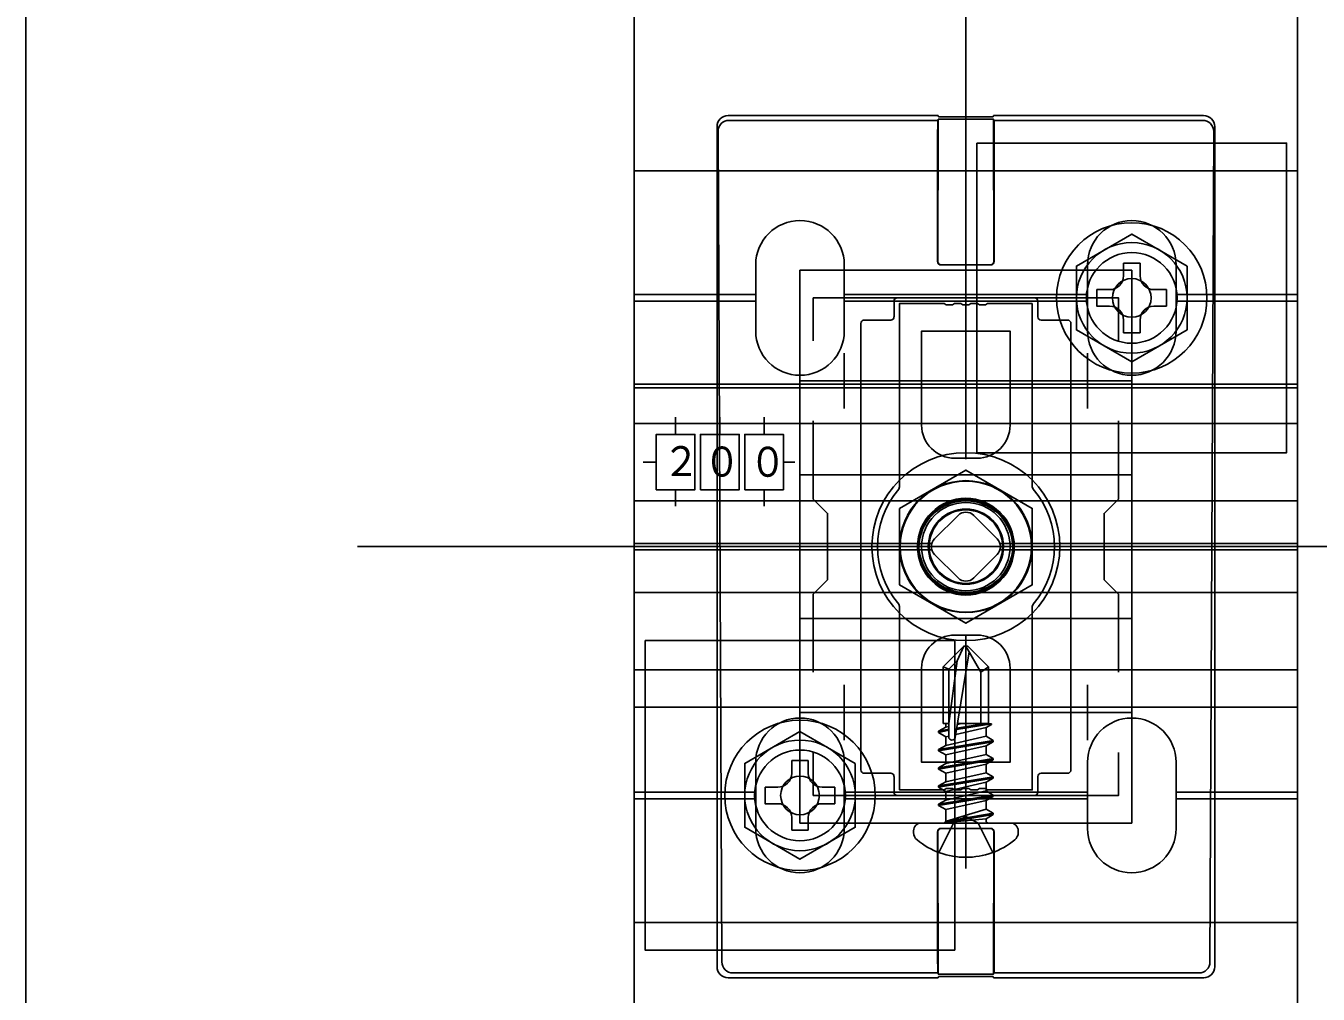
# Model space of a CAD drawing. Units: millimetres, scale not verified. Extents: x -875 to 875, y -1299 to 1292.
# Drawn here: x -344.7 to -227.9, y 284.3 to 371.9 of the extents above; entities that cross this region are included whole.
import ezdxf
from ezdxf.enums import TextEntityAlignment as Align

# ---------------------------------------------------------------- set-up
doc = ezdxf.new("R2010")
doc.units = ezdxf.units.MM
doc.header["$LTSCALE"] = 8
for name, color, linetype in [('0-3_YKK_11', 7, 'Continuous'), ('0-6_YKK_13', 4, 'Continuous'), ('0-8_YKK_D', 6, 'Continuous'), ('0-A_YSS_K', 3, 'Continuous')]:
    doc.layers.add(name, color=color, linetype=linetype)
doc.layers.add('0-5_YKK_12', color=2, linetype='Continuous', lineweight=18)
doc.styles.add('ＭＳ ゴシック', font='')
doc.styles.get('ＭＳ ゴシック').set_extended_font_data('MS Gothic')

msp = doc.modelspace()

# ---------------------------------------------------------------- linework, layer by layer
at = {"layer": '0-3_YKK_11'}
for p, q in [((-270.743, 342.3), (-270.743, 337.3)), ((-248.743, 342.3), (-248.743, 337.3)), ((-273.243, 339.8), (-268.243, 339.8)), ((-251.243, 339.8), (-246.243, 339.8)), ((-270.743, 312.3), (-270.743, 307.3)), ((-248.743, 312.3), (-248.743, 307.3)), ((-273.243, 309.8), (-268.243, 309.8)), ((-251.243, 309.8), (-246.243, 309.8))]:
    msp.add_line(p, q, dxfattribs=at)
msp.add_lwpolyline([(-274.743, 349.8), (-274.743, 299.8), (-244.743, 299.8), (-244.743, 349.8)], close=True, dxfattribs=at)
for points in [[(-273.543, 343.433), (-273.543, 347.3), (-245.943, 347.3), (-245.943, 343.433)], [(-273.543, 313.433), (-273.543, 320.5), (-272.243, 321.8), (-272.243, 327.8), (-273.543, 329.1), (-273.543, 336.167)], [(-245.943, 336.167), (-245.943, 329.1), (-247.243, 327.8), (-247.243, 321.8), (-245.943, 320.5), (-245.943, 313.433)], [(-245.943, 306.167), (-245.943, 302.3), (-273.543, 302.3), (-273.543, 306.167)]]:
    msp.add_lwpolyline(points, dxfattribs=at)
at = {"layer": '0-5_YKK_12'}
msp.add_circle((-259.743, 324.8), 6, dxfattribs=at)
at = {"layer": '0-6_YKK_13'}
for p, q in [((-262.243, 363.8), (-281.243, 363.8)), ((-262.279, 363.358), (-262.244, 363.463)), ((-262.244, 363.463), (-262.277, 350.601)), ((-262.244, 363.463), (-257.242, 363.463)), ((-262.243, 363.8), (-262.208, 363.695)), ((-262.208, 363.695), (-257.278, 363.695)), ((-257.278, 363.695), (-257.243, 363.8)), ((-238.243, 363.8), (-257.243, 363.8)), ((-282.243, 286.799), (-282.243, 362.8)), ((-281.809, 287.236), (-282.152, 362.353)), ((-262.279, 363.358), (-281.152, 363.358)), ((-262.295, 350.582), (-262.295, 362.359)), ((-238.334, 363.358), (-257.207, 363.358)), ((-257.191, 350.582), (-257.191, 362.359)), ((-237.334, 362.353), (-237.677, 287.236)), ((-237.243, 362.8), (-237.243, 286.799)), ((-289.743, 358.8), (-229.743, 358.8)), ((-278.743, 344.3), (-278.743, 350.3)), ((-270.743, 344.3), (-270.743, 350.3)), ((-261.995, 350.283), (-257.491, 350.283)), ((-261.978, 350.3), (-257.508, 350.3)), ((-248.743, 344.3), (-248.743, 350.3)), ((-243.993, 350.45), (-245.493, 350.45)), ((-245.493, 350.45), (-245.493, 349.3)), ((-243.993, 349.3), (-243.993, 350.45)), ((-240.743, 344.3), (-240.743, 350.3)), ((-289.743, 347.6), (-278.743, 347.6)), ((-270.743, 347.6), (-248.743, 347.6)), ((-253.543, 347.3), (-265.943, 347.3)), ((-246.743, 348.05), (-247.893, 348.05)), ((-241.593, 348.05), (-242.743, 348.05)), ((-241.593, 348.05), (-241.593, 346.55)), ((-240.743, 347.6), (-229.743, 347.6)), ((-289.743, 347), (-278.743, 347)), ((-270.743, 347), (-248.743, 347)), ((-266.243, 347), (-266.243, 345.6)), ((-253.243, 345.6), (-253.243, 347)), ((-242.743, 346.55), (-241.593, 346.55)), ((-240.743, 347), (-229.743, 347)), ((-269.243, 345), (-269.243, 304.6)), ((-266.543, 345.3), (-268.943, 345.3)), ((-250.543, 345.3), (-252.943, 345.3)), ((-250.243, 304.6), (-250.243, 345)), ((-245.493, 345.3), (-245.493, 344.15)), ((-243.993, 344.15), (-243.993, 345.3)), ((-245.493, 344.15), (-243.993, 344.15)), ((-229.743, 339.159), (-229.743, 339.508)), ((-229.743, 310.27), (-229.743, 339.159)), ((-289.743, 335.95), (-229.743, 335.95)), ((-285.993, 336.51), (-285.993, 334.95)), ((-281.993, 336.51), (-281.993, 334.95)), ((-277.993, 336.51), (-277.993, 334.95)), ((-287.743, 332.45), (-288.914, 332.45)), ((-275.208, 332.45), (-276.243, 332.45)), ((-258.743, 332.8), (-260.743, 332.8)), ((-285.993, 329.95), (-285.993, 328.475)), ((-281.993, 329.95), (-281.993, 328.475)), ((-277.993, 329.95), (-277.993, 328.475)), ((-289.743, 328.95), (-229.743, 328.95)), ((-262.571, 325.507), (-260.45, 327.628)), ((-259.036, 327.628), (-256.915, 325.507)), ((-262.818, 325.1), (-289.743, 325.1)), ((-229.743, 325.1), (-256.668, 325.1)), ((-289.743, 324.5), (-262.818, 324.5)), ((-260.45, 321.972), (-262.571, 324.093)), ((-256.915, 324.093), (-259.036, 321.972)), ((-256.668, 324.5), (-229.743, 324.5)), ((-289.743, 320.65), (-229.743, 320.65)), ((-258.743, 316.8), (-260.743, 316.8)), ((-259.743, 295.7), (-259.743, 316.802)), ((-259.918, 315.8), (-261.793, 313.925)), ((-260.537, 314.474), (-259.918, 315.8)), ((-259.568, 315.8), (-259.918, 315.8)), ((-258.393, 313.462), (-259.743, 315.8)), ((-259.568, 315.8), (-257.693, 313.925)), ((-261.293, 308.8), (-260.537, 314.474)), ((-260.708, 307.547), (-259.454, 315.299)), ((-289.743, 313.65), (-229.743, 313.65)), ((-261.793, 308.8), (-261.793, 313.925)), ((-261.293, 313.718), (-261.793, 313.925)), ((-257.693, 308.8), (-257.693, 313.925)), ((-289.743, 310.27), (-229.743, 310.27)), ((-261.793, 308.8), (-261.293, 308.8)), ((-261.567, 308.8), (-261.567, 308.47)), ((-261.567, 308.47), (-261.293, 308.532)), ((-257.432, 308.776), (-260.595, 308.249)), ((-257.994, 308.8), (-260.575, 308.37)), ((-260.107, 308.8), (-260.52, 308.707)), ((-260.505, 308.8), (-257.693, 308.8)), ((-257.432, 308.71), (-257.919, 308.429)), ((-257.432, 308.776), (-257.693, 308.8)), ((-257.432, 308.776), (-257.432, 308.776)), ((-257.432, 308.776), (-257.432, 308.71)), ((-262.215, 308.097), (-261.567, 308.47)), ((-262.215, 308.097), (-261.293, 308.305)), ((-262.215, 307.979), (-261.293, 308.187)), ((-262.215, 307.979), (-262.215, 308.097)), ((-262.215, 307.979), (-261.567, 307.605)), ((-261.567, 307.605), (-261.293, 307.667)), ((-261.567, 306.822), (-257.919, 307.646)), ((-261.567, 306.822), (-261.567, 307.605)), ((-260.666, 307.809), (-257.919, 308.429)), ((-257.919, 307.646), (-257.919, 308.429)), ((-257.271, 307.273), (-257.919, 307.646)), ((-262.215, 306.449), (-257.271, 307.273)), ((-257.271, 307.155), (-262.215, 306.331)), ((-262.215, 306.449), (-261.567, 306.822)), ((-262.215, 306.331), (-262.215, 306.449)), ((-262.215, 306.331), (-261.567, 305.957)), ((-261.567, 305.957), (-257.919, 306.781)), ((-257.271, 307.155), (-257.919, 306.781)), ((-257.919, 305.999), (-257.919, 306.781)), ((-257.271, 307.155), (-257.271, 307.273)), ((-278.743, 305.3), (-278.743, 299.3)), ((-273.993, 305.45), (-275.493, 305.45)), ((-275.493, 305.45), (-275.493, 304.3)), ((-273.993, 304.3), (-273.993, 305.45)), ((-270.743, 305.3), (-270.743, 299.3)), ((-262.215, 304.801), (-257.271, 305.625)), ((-257.271, 305.507), (-262.215, 304.683)), ((-262.215, 304.801), (-261.567, 305.175)), ((-261.567, 305.175), (-257.919, 305.999)), ((-261.567, 305.175), (-261.567, 305.957)), ((-261.567, 304.309), (-257.919, 305.133)), ((-257.271, 305.625), (-257.919, 305.999)), ((-257.271, 305.507), (-257.919, 305.133)), ((-257.919, 304.351), (-257.919, 305.133)), ((-257.271, 305.507), (-257.271, 305.625)), ((-248.743, 305.3), (-248.743, 299.3)), ((-240.743, 305.3), (-240.743, 299.3)), ((-268.943, 304.3), (-266.543, 304.3)), ((-266.243, 304), (-266.243, 302.6)), ((-262.215, 304.683), (-262.215, 304.801)), ((-262.215, 304.683), (-261.567, 304.309)), ((-262.215, 303.153), (-257.271, 303.977)), ((-257.271, 303.859), (-262.215, 303.035)), ((-261.567, 303.527), (-257.919, 304.351)), ((-261.567, 303.527), (-261.567, 304.309)), ((-257.271, 303.977), (-257.919, 304.351)), ((-257.271, 303.859), (-257.919, 303.485)), ((-257.271, 303.859), (-257.271, 303.977)), ((-253.243, 302.6), (-253.243, 304)), ((-252.943, 304.3), (-250.543, 304.3)), ((-276.743, 303.05), (-277.893, 303.05)), ((-271.593, 303.05), (-272.743, 303.05)), ((-271.593, 303.05), (-271.593, 301.55)), ((-262.215, 303.153), (-261.567, 303.527)), ((-262.215, 303.035), (-262.215, 303.153)), ((-262.215, 303.035), (-261.567, 302.661)), ((-261.567, 302.661), (-257.919, 303.485)), ((-261.567, 301.879), (-257.919, 302.703)), ((-261.567, 301.879), (-261.567, 302.661)), ((-257.919, 302.703), (-257.919, 303.485)), ((-289.743, 302.6), (-278.743, 302.6)), ((-289.743, 302), (-278.743, 302)), ((-272.743, 301.55), (-271.593, 301.55)), ((-270.743, 302.6), (-248.743, 302.6)), ((-270.743, 302), (-248.743, 302)), ((-265.943, 302.3), (-253.543, 302.3)), ((-257.271, 302.211), (-262.215, 301.387)), ((-262.215, 301.505), (-261.567, 301.879)), ((-262.215, 301.387), (-262.215, 301.505)), ((-261.567, 301.014), (-257.919, 301.838)), ((-257.271, 302.211), (-257.919, 301.838)), ((-257.919, 301.055), (-257.919, 301.838)), ((-257.271, 302.211), (-257.271, 302.329)), ((-240.743, 302.6), (-229.743, 302.6)), ((-240.743, 302), (-229.743, 302)), ((-262.215, 301.387), (-261.567, 301.014)), ((-261.567, 300), (-261.567, 301.014)), ((-257.919, 301.055), (-261.509, 299.975)), ((-261.509, 299.975), (-257.271, 300.681)), ((-257.271, 300.563), (-261.509, 299.857)), ((-260.868, 299.8), (-259.743, 300.398)), ((-258.618, 299.8), (-259.743, 300.398)), ((-257.271, 300.563), (-257.919, 300.19)), ((-257.271, 300.563), (-257.271, 300.681)), ((-275.493, 300.3), (-275.493, 299.15)), ((-275.493, 299.15), (-273.993, 299.15)), ((-273.993, 299.15), (-273.993, 300.3)), ((-263.778, 299.8), (-255.708, 299.8)), ((-260.868, 299.8), (-262.193, 297.143)), ((-261.995, 299.317), (-257.491, 299.317)), ((-261.978, 299.3), (-257.508, 299.3)), ((-261.509, 299.857), (-257.919, 300.19)), ((-261.509, 299.857), (-261.509, 299.975)), ((-258.618, 299.8), (-257.293, 297.143)), ((-257.919, 300), (-257.919, 300.19)), ((-264.478, 298.938), (-264.478, 299.1)), ((-262.295, 299.018), (-262.295, 287.241)), ((-262.244, 286.137), (-262.277, 298.999)), ((-257.191, 299.018), (-257.191, 287.241)), ((-255.008, 298.938), (-255.008, 299.1)), ((-289.743, 290.8), (-229.743, 290.8)), ((-262.243, 285.8), (-281.249, 285.8)), ((-262.279, 286.242), (-280.81, 286.242)), ((-262.279, 286.242), (-262.244, 286.137)), ((-262.244, 286.137), (-257.242, 286.137)), ((-262.243, 285.8), (-262.208, 285.905)), ((-262.208, 285.905), (-257.278, 285.905)), ((-257.278, 285.905), (-257.243, 285.8)), ((-238.237, 285.8), (-257.243, 285.8)), ((-238.676, 286.242), (-257.207, 286.242))]:
    msp.add_line(p, q, dxfattribs=at)
for points in [[(-229.743, 423.5), (-229.743, 226.1), (-289.743, 226.1), (-289.743, 423.5)], [(-258.743, 361.3), (-258.743, 333.3), (-230.743, 333.3), (-230.743, 361.3)], [(-239.743, 350.187), (-244.743, 353.074), (-249.743, 350.187), (-249.743, 344.413), (-244.743, 341.526), (-239.743, 344.413)], [(-244.743, 339.8), (-244.743, 309.8), (-274.743, 309.8), (-274.743, 339.8)], [(-287.743, 329.95), (-284.243, 329.95), (-284.243, 334.95), (-287.743, 334.95)], [(-283.743, 329.95), (-280.243, 329.95), (-280.243, 334.95), (-283.743, 334.95)], [(-279.743, 329.95), (-276.243, 329.95), (-276.243, 334.95), (-279.743, 334.95)], [(-274.743, 318.3), (-274.743, 331.3), (-244.743, 331.3), (-244.743, 318.3)], [(-265.743, 328.264), (-259.743, 331.728), (-253.743, 328.264), (-253.743, 321.336), (-259.743, 317.872), (-265.743, 321.336)], [(-288.743, 316.3), (-288.743, 288.3), (-260.743, 288.3), (-260.743, 316.3)], [(-269.743, 305.187), (-274.743, 308.074), (-279.743, 305.187), (-279.743, 299.413), (-274.743, 296.526), (-269.743, 299.413)]]:
    msp.add_lwpolyline(points, close=True, dxfattribs=at)
for points in [[(-257.207, 363.358), (-257.242, 363.463), (-257.209, 350.601)], [(-247.893, 348.05), (-247.893, 346.55), (-246.743, 346.55)], [(-265.815, 330.008), (-265.743, 330.204), (-265.743, 346.8), (-261.701, 346.8), (-261.518, 346.68), (-260.968, 346.68), (-260.785, 346.8), (-260.201, 346.8), (-260.018, 346.68), (-259.468, 346.68), (-259.285, 346.8), (-258.701, 346.8), (-258.518, 346.68), (-257.968, 346.68), (-257.785, 346.8), (-253.743, 346.8)], [(-253.743, 346.8), (-253.743, 330.204), (-253.671, 330.008)], [(-263.743, 335.8), (-263.743, 344.3), (-255.743, 344.3), (-255.743, 335.8)], [(-289.743, 339.159), (-289.743, 339.508), (-229.743, 339.508)], [(-289.743, 310.27), (-289.743, 339.159), (-229.743, 339.159)], [(-253.671, 319.592), (-253.743, 319.396), (-253.743, 302.8), (-257.785, 302.8), (-257.968, 302.92), (-258.518, 302.92), (-258.701, 302.8), (-259.285, 302.8), (-259.468, 302.92), (-260.018, 302.92), (-260.201, 302.8), (-260.785, 302.8), (-260.968, 302.92), (-261.518, 302.92), (-261.701, 302.8), (-265.743, 302.8), (-265.743, 319.396), (-265.815, 319.592)], [(-261.293, 307.594), (-261.293, 313.718), (-260.537, 314.474)], [(-263.743, 313.8), (-263.743, 305.3), (-255.743, 305.3), (-255.743, 313.8)], [(-258.393, 308.8), (-258.393, 313.462), (-257.693, 313.925)], [(-277.893, 303.05), (-277.893, 301.55), (-276.743, 301.55)], [(-262.215, 301.505), (-257.271, 302.329), (-257.919, 302.703)], [(-257.271, 300.563), (-257.271, 300.681), (-257.919, 301.055)], [(-257.207, 286.242), (-257.242, 286.137), (-257.209, 298.999)]]:
    msp.add_lwpolyline(points, dxfattribs=at)
for centre, radius in [((-244.743, 347.3), 6.8), ((-244.743, 347.3), 5), ((-244.743, 347.3), 4.1), ((-244.743, 347.3), 1.75), ((-259.743, 324.8), 8.5), ((-259.743, 324.8), 8.5), ((-259.743, 324.8), 5.928), ((-259.743, 324.8), 4.375), ((-259.743, 324.8), 4.25), ((-259.743, 324.8), 4.25), ((-259.743, 324.703), 4.245), ((-259.743, 324.8), 4), ((-259.743, 324.8), 4), ((-259.743, 324.8), 4), ((-259.743, 324.8), 3.4), ((-259.743, 324.8), 3.324), ((-259.743, 324.8), 3.32), ((-274.743, 302.3), 6.8), ((-274.743, 302.3), 5), ((-274.743, 302.3), 4.1), ((-274.743, 302.3), 1.75)]:
    msp.add_circle(centre, radius, dxfattribs=at)
for centre, radius, start, end in [((-281.243, 362.8), 1, 90, 180), ((-238.243, 362.8), 1, 0, 90), ((-281.152, 362.358), 1, 90, 180.2617), ((-238.334, 362.358), 1, 359.7383, 90), ((-274.743, 350.3), 4, 0, 180), ((-244.743, 350.3), 4, 0, 180), ((-246.743, 349.3), 1.25, 270, 0), ((-242.743, 349.3), 1.25, 180, 270), ((-246.743, 345.3), 1.25, 0, 90), ((-242.743, 345.3), 1.25, 90, 180), ((-274.743, 344.3), 4, 180, 0), ((-244.743, 344.3), 4, 180, 0), ((-260.743, 335.8), 3, 180.00001, 269.99999), ((-258.743, 335.8), 3, 270.00001, 359.99999), ((-259.743, 324.8), 8, 139.3793, 220.6207), ((-259.743, 324.8), 8, 319.3793, 40.6207), ((-259.743, 324.8), 4.25, 359.99999, 180.00001), ((-259.743, 326.921), 1, 45, 135), ((-261.864, 324.8), 1, 135, 225), ((-257.622, 324.8), 1, 315, 45), ((-259.744, 324.902), 4.25, 183.27666, 357.50585), ((-259.743, 322.679), 1, 225, 315), ((-260.743, 313.8), 3, 90.00001, 179.99999), ((-258.743, 313.8), 3, 0.00001, 89.99999), ((-274.743, 305.3), 4, 0, 180), ((-244.743, 305.3), 4, 0, 180), ((-260.999, 307.594), 0.294, 180, 270), ((-260.999, 307.594), 0.294, 270, 350.8071), ((-276.743, 304.3), 1.25, 270, 0), ((-272.743, 304.3), 1.25, 180, 270), ((-276.743, 300.3), 1.25, 0, 90), ((-272.743, 300.3), 1.25, 90, 180), ((-274.743, 299.3), 4, 180, 0), ((-263.778, 299.1), 0.7, 90, 180), ((-261.767, 300), 0.2, 270, 360), ((-257.719, 300), 0.2, 180, 270), ((-255.708, 299.1), 0.7, 0, 90), ((-244.743, 299.3), 4, 180, 0), ((-263.616, 298.938), 0.862, 180, 230.87645), ((-259.743, 303.7), 7, 230.87645, 270), ((-259.743, 303.7), 7, 270, 309.12355), ((-255.87, 298.938), 0.862, 309.12355, 0), ((-280.807, 287.244), 1.002, 180.44387, 269.81844), ((-238.679, 287.244), 1.002, 270.18156, 359.55613)]:
    msp.add_arc(centre, radius, start, end, dxfattribs=at)
for centre, major_axis, ratio, start_param, end_param in [((-262.278, 362.359), (0, -1), 0.017455, 3.1939525, 4.712389), ((-257.208, 362.359), (0, -1), 0.017455, 1.5707963, 3.0892328), ((-261.995, 350.583), (0.212, 0.212), 0.999695, 2.3563468, 3.9268385), ((-261.977, 350.601), (-0.123, -0.275), 0.996125, 5.1323772, 6.702869), ((-257.509, 350.601), (0.123, -0.275), 0.996125, 5.8635017, 7.4339934), ((-257.491, 350.583), (-0.212, 0.212), 0.999695, 2.3563468, 3.9268385), ((-265.943, 347), (-0.212, 0.212), 0.999695, 5.4979394, 7.0684312), ((-253.543, 347), (0.212, 0.212), 0.999695, 5.4979394, 7.0684312), ((-268.943, 345), (-0.212, 0.212), 0.999695, 5.4979394, 7.0684312), ((-266.543, 345.6), (0.212, -0.212), 0.999695, 5.4979394, 7.0684312), ((-252.943, 345.6), (-0.212, -0.212), 0.999695, 5.4979394, 7.0684312), ((-250.543, 345), (0.212, 0.212), 0.999695, 5.4979394, 7.0684312), ((-268.943, 304.6), (-0.212, -0.212), 0.999695, 5.4979394, 7.0684312), ((-266.543, 304), (0.212, 0.212), 0.999695, 5.4979394, 7.0684312), ((-252.943, 304), (-0.212, 0.212), 0.999695, 5.4979394, 7.0684312), ((-250.543, 304.6), (0.212, -0.212), 0.999695, 5.4979394, 7.0684312), ((-265.943, 302.6), (-0.212, -0.212), 0.999695, 5.4979394, 7.0684312), ((-253.543, 302.6), (0.212, -0.212), 0.999695, 5.4979394, 7.0684312), ((-261.995, 299.017), (0.212, -0.212), 0.999695, 2.3563468, 3.9268385), ((-261.977, 298.999), (-0.123, 0.275), 0.996125, 5.8635017, 7.4339934), ((-257.509, 298.999), (0.123, 0.275), 0.996125, 5.1323772, 6.702869), ((-257.491, 299.017), (-0.212, -0.212), 0.999695, 2.3563468, 3.9268385), ((-281.242, 286.806), (0.487, 0.883), 0.991424, 2.0784135, 3.641926), ((-262.278, 287.241), (0, 1), 0.017455, 1.5707963, 3.0892328), ((-257.208, 287.241), (0, 1), 0.017455, 3.1939525, 4.712389), ((-238.244, 286.806), (-0.487, 0.883), 0.991424, 2.6412593, 4.2047718)]:
    msp.add_ellipse(centre, major_axis=major_axis, ratio=ratio, start_param=start_param, end_param=end_param, dxfattribs=at)
at = {"layer": '0-8_YKK_D'}
for p, q in [((-259.743, 332.728), (-259.743, 545.8)), ((-344.743, 224.8), (-344.743, 424.8))]:
    msp.add_line(p, q, dxfattribs=at)
at = {"layer": '0-A_YSS_K'}
msp.add_line((-314.743, 324.8), (805.257, 324.8), dxfattribs=at)

# ---------------------------------------------------------------- texts
at = {"layer": '0-6_YKK_13', "style": 'ＭＳ ゴシック', "width": 0.9}
for s, p in [('２', (-287.149, 330.368)), ('０', (-283.46, 330.328)), ('０', (-279.324, 330.31))]:
    msp.add_text(s, height=2.711, dxfattribs=at).set_placement(p, align=Align.BOTTOM_LEFT)

doc.saveas('drawing.dxf')
